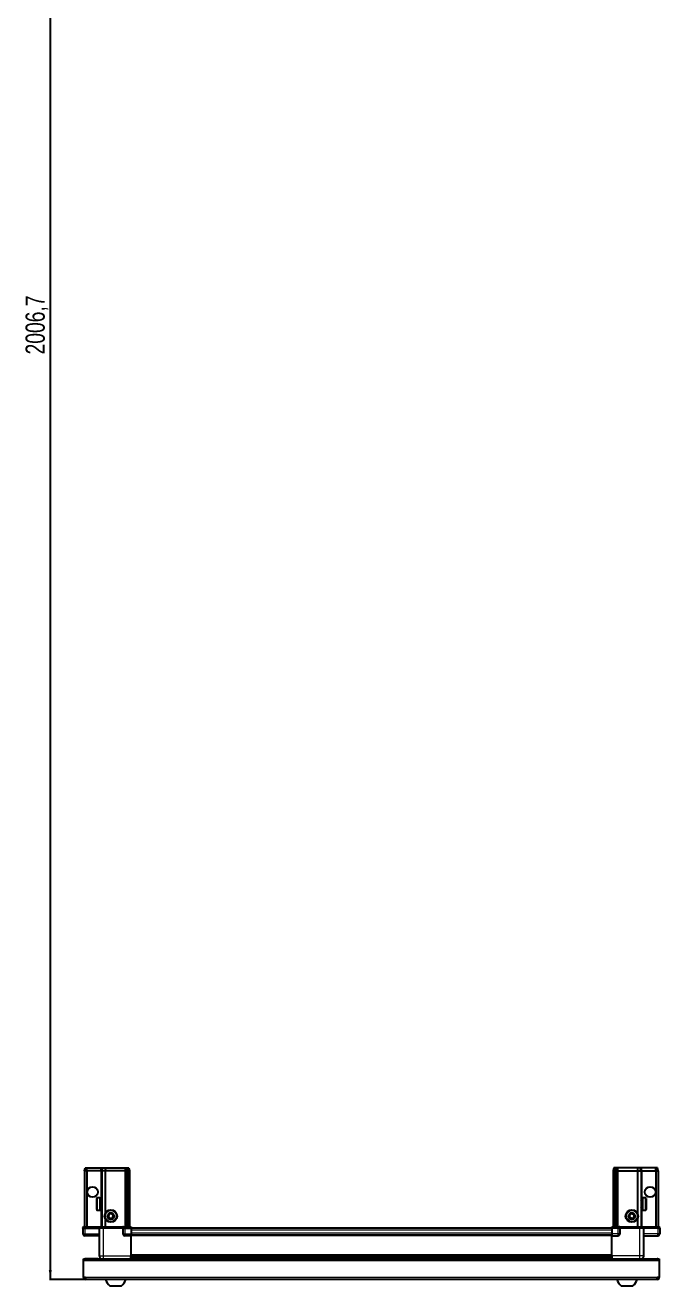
# Model space of a CAD drawing. Header units: millimetres. Extents: x 899 to 4495, y -816 to 1808.
# Drawn here: x 963 to 1623, y -816 to 496 of the extents above; entities that cross this region are included whole.
import ezdxf

# ---------------------------------------------------------------- set-up
doc = ezdxf.new("R2010")
doc.units = ezdxf.units.MM
doc.layers.add('FORMAT', color=7, linetype='Continuous')
doc.styles.add('SLDTEXTSTYLE0', font='TXT', dxfattribs={"width": 0.75})
doc.dimstyles.new('SLDDIMSTYLE0', dxfattribs={"dimtxt": 20, "dimasz": 10, "dimexe": 0, "dimexo": 0.0625, "dimgap": 5, "dimtad": 2, "dimdec": 1, "dimrnd": 1e-09, "dimzin": 12, "dimdsep": 46, "dimtxsty": 'SLDTEXTSTYLE0', "dimsah": 1, "dimcen": 0.09, "dimadec": 0, "dimazin": 3, "dimtfac": 1, "dimtofl": 0, "dimtmove": 0, "dimatfit": 3, "dimfxl": 0, "dimfrac": 2, "dimtolj": 1, "dimtzin": 12, "dimarcsym": 0})

# ---------------------------------------------------------------- blocks, each defined once
blk = doc.blocks.new('_D_8')
at = {"layer": 'FORMAT'}
for p, q in [((1108.5, 1197.1), (988.5, 1197.1)), ((989.5, 1197.1), (989.5, -809.6)), ((1026.1, -809.6), (988.5, -809.6))]:
    blk.add_line(p, q, dxfattribs=at)
for points in [[(989.5, 1197.1), (987.9, 1187.1), (991, 1187.1)], [(989.5, -809.6), (991, -799.6), (987.9, -799.6)]]:
    blk.add_solid(points, dxfattribs=at)
at = {"layer": 'FORMAT', "insert": (963.7, 153.2), "char_height": 20, "attachment_point": 1, "rotation": 90, "style": 'SLDTEXTSTYLE0'}
blk.add_mtext('2006,7', dxfattribs=at)

msp = doc.modelspace()

# ---------------------------------------------------------------- linework, layer by layer
at = {"color": 7, "linetype": 'Continuous', "lineweight": 25}
for p, q in [((1024.97, -696.55), (1025.77, -693.55)), ((1025.77, -693.55), (1027.63, -693.55)), ((1027.47, -696.55), (1027.63, -693.55)), ((1027.63, -693.55), (1041.97, -693.55)), ((1041.97, -693.55), (1043.77, -693.55)), ((1042.97, -696.55), (1043.77, -693.55)), ((1043.77, -693.55), (1046.8, -693.55)), ((1046.8, -693.55), (1046.47, -696.55)), ((1046.8, -693.55), (1066.97, -693.55)), ((1066.97, -693.55), (1068.77, -693.55)), ((1068.77, -693.55), (1067.97, -696.55)), ((1068.77, -693.55), (1069.51, -693.55)), ((1069.51, -693.55), (1068.97, -696.55)), ((1069.51, -693.55), (1070.02, -693.55)), ((1070.02, -693.55), (1071.17, -693.55)), ((1070.02, -693.55), (1070.47, -696.55)), ((1071.17, -693.55), (1071.97, -696.55)), ((1575.77, -693.55), (1574.97, -696.55)), ((1576.93, -693.55), (1575.77, -693.55)), ((1576.93, -693.55), (1576.47, -696.55)), ((1577.43, -693.55), (1576.93, -693.55)), ((1577.43, -693.55), (1577.97, -696.55)), ((1578.17, -693.55), (1577.43, -693.55)), ((1578.17, -693.55), (1578.97, -696.55)), ((1579.97, -693.55), (1578.17, -693.55)), ((1600.14, -693.55), (1579.97, -693.55)), ((1600.14, -693.55), (1600.47, -696.55)), ((1603.17, -693.55), (1600.14, -693.55)), ((1603.97, -696.55), (1603.17, -693.55)), ((1604.97, -693.55), (1603.17, -693.55)), ((1619.32, -693.55), (1604.97, -693.55)), ((1619.47, -696.55), (1619.32, -693.55)), ((1621.17, -693.55), (1619.32, -693.55)), ((1621.97, -696.55), (1621.17, -693.55)), ((1024.97, -696.55), (1024.97, -754.85)), ((1027.47, -696.55), (1024.97, -696.55)), ((1041.97, -696.55), (1027.47, -696.55)), ((1027.47, -696.55), (1027.47, -754.85)), ((1042.97, -696.55), (1041.97, -696.55)), ((1042.97, -696.55), (1042.97, -754.85)), ((1046.47, -696.55), (1042.97, -696.55)), ((1066.97, -696.55), (1046.47, -696.55)), ((1046.47, -696.55), (1046.47, -741.05)), ((1067.97, -696.55), (1066.97, -696.55)), ((1068.97, -696.55), (1067.97, -696.55)), ((1067.97, -696.55), (1067.97, -754.85)), ((1070.47, -696.55), (1068.97, -696.55)), ((1068.97, -696.55), (1068.97, -754.85)), ((1071.97, -696.55), (1070.47, -696.55)), ((1070.47, -696.55), (1070.47, -754.85)), ((1071.97, -696.55), (1071.97, -754.85)), ((1574.97, -696.55), (1576.47, -696.55)), ((1574.97, -696.55), (1574.97, -754.85)), ((1576.47, -696.55), (1577.97, -696.55)), ((1576.47, -696.55), (1576.47, -754.85)), ((1577.97, -696.55), (1578.97, -696.55)), ((1577.97, -696.55), (1577.97, -754.85)), ((1578.97, -696.55), (1578.97, -754.85)), ((1578.97, -696.55), (1579.97, -696.55)), ((1579.97, -696.55), (1600.47, -696.55)), ((1600.47, -696.55), (1600.47, -741.05)), ((1600.47, -696.55), (1603.97, -696.55)), ((1603.97, -696.55), (1603.97, -754.85)), ((1603.97, -696.55), (1604.97, -696.55)), ((1604.97, -696.55), (1619.47, -696.55)), ((1619.47, -696.55), (1619.47, -754.85)), ((1619.47, -696.55), (1621.97, -696.55)), ((1621.97, -696.55), (1621.97, -754.85)), ((1037.77, -736.75), (1037.77, -725.35)), ((1040.97, -724.55), (1038.57, -724.55)), ((1040.97, -724.55), (1040.97, -724.56)), ((1040.97, -724.56), (1041.47, -724.56)), ((1040.97, -724.75), (1041.47, -724.75)), ((1040.97, -724.75), (1040.97, -724.97)), ((1040.97, -724.97), (1041.47, -724.97)), ((1040.97, -725.54), (1041.47, -725.54)), ((1040.97, -725.54), (1040.97, -725.97)), ((1040.97, -725.97), (1041.47, -725.97)), ((1040.97, -726.88), (1041.47, -726.88)), ((1040.97, -726.88), (1040.97, -727.47)), ((1040.97, -727.47), (1041.47, -727.47)), ((1040.97, -728.62), (1041.47, -728.62)), ((1040.97, -728.62), (1040.97, -729.32)), ((1040.97, -729.32), (1041.47, -729.32)), ((1040.97, -730.6), (1041.47, -730.6)), ((1040.97, -730.6), (1040.97, -731.34)), ((1040.97, -730.75), (1041.47, -730.75)), ((1040.97, -731.25), (1041.47, -731.25)), ((1040.97, -731.34), (1041.47, -731.34)), ((1040.97, -732.63), (1041.47, -732.63)), ((1040.97, -732.63), (1040.97, -733.33)), ((1040.97, -733.33), (1041.47, -733.33)), ((1040.97, -734.5), (1041.47, -734.5)), ((1040.97, -734.5), (1040.97, -735.1)), ((1041.47, -724.75), (1041.47, -724.56)), ((1041.47, -724.97), (1041.47, -724.75)), ((1041.47, -725.54), (1041.47, -724.97)), ((1041.47, -725.97), (1041.47, -725.54)), ((1041.47, -726.88), (1041.47, -725.97)), ((1041.57, -726.65), (1041.47, -726.65)), ((1041.47, -727.47), (1041.47, -726.88)), ((1041.47, -728.62), (1041.47, -727.47)), ((1041.47, -729.32), (1041.47, -728.62)), ((1041.47, -730.6), (1041.47, -729.32)), ((1041.47, -730.75), (1041.47, -730.6)), ((1041.47, -731.34), (1041.47, -731.25)), ((1041.47, -732.63), (1041.47, -731.34)), ((1041.47, -733.33), (1041.47, -732.63)), ((1041.47, -734.5), (1041.47, -733.33)), ((1041.47, -735.1), (1041.47, -734.5)), ((1041.57, -735.45), (1041.57, -726.65)), ((1042.45, -727.74), (1041.97, -727.05)), ((1041.97, -735.05), (1041.97, -727.05)), ((1041.97, -735.05), (1042.45, -734.36)), ((1042.94, -727.05), (1042.45, -727.74)), ((1042.45, -734.36), (1042.45, -727.74)), ((1042.45, -734.36), (1042.94, -735.05)), ((1042.97, -727.05), (1042.94, -727.05)), ((1042.94, -735.05), (1042.94, -727.05)), ((1604, -727.05), (1603.97, -727.05)), ((1604.49, -727.74), (1604, -727.05)), ((1604, -727.05), (1604, -735.05)), ((1604, -735.05), (1604.49, -734.36)), ((1604.97, -727.05), (1604.49, -727.74)), ((1604.49, -727.74), (1604.49, -734.36)), ((1604.49, -734.36), (1604.97, -735.05)), ((1604.97, -727.05), (1604.97, -735.05)), ((1605.47, -726.65), (1605.37, -726.65)), ((1605.37, -726.65), (1605.37, -735.45)), ((1608.37, -724.55), (1605.47, -724.55)), ((1605.97, -724.55), (1605.47, -724.55)), ((1605.47, -724.55), (1605.47, -724.6)), ((1605.47, -724.6), (1605.47, -724.89)), ((1605.97, -724.6), (1605.47, -724.6)), ((1605.97, -724.89), (1605.47, -724.89)), ((1605.47, -724.89), (1605.47, -725.16)), ((1605.97, -725.16), (1605.47, -725.16)), ((1605.47, -725.16), (1605.47, -725.83)), ((1605.97, -725.83), (1605.47, -725.83)), ((1605.47, -725.83), (1605.47, -726.3)), ((1605.47, -726.3), (1605.47, -727.27)), ((1605.97, -726.3), (1605.47, -726.3)), ((1605.97, -727.27), (1605.47, -727.27)), ((1605.47, -727.27), (1605.47, -727.9)), ((1605.47, -727.9), (1605.47, -729.09)), ((1605.97, -727.9), (1605.47, -727.9)), ((1605.97, -729.09), (1605.47, -729.09)), ((1605.47, -729.09), (1605.47, -729.73)), ((1605.97, -729.73), (1605.47, -729.73)), ((1605.47, -729.81), (1605.47, -731.1)), ((1605.97, -729.81), (1605.47, -729.81)), ((1605.97, -731.1), (1605.47, -731.1)), ((1605.97, -731.59), (1605.47, -731.59)), ((1605.47, -731.59), (1605.47, -731.84)), ((1605.47, -731.84), (1605.47, -733.11)), ((1605.97, -731.84), (1605.47, -731.84)), ((1605.97, -733.11), (1605.47, -733.11)), ((1605.47, -733.11), (1605.47, -733.8)), ((1605.47, -733.8), (1605.47, -734.91)), ((1605.97, -733.8), (1605.47, -733.8)), ((1605.97, -724.6), (1605.97, -724.55)), ((1605.97, -725.16), (1605.97, -724.89)), ((1605.97, -726.3), (1605.97, -725.83)), ((1605.97, -727.9), (1605.97, -727.27)), ((1605.97, -729.81), (1605.97, -729.09)), ((1605.97, -731.84), (1605.97, -731.1)), ((1605.97, -733.8), (1605.97, -733.11)), ((1609.17, -725.35), (1609.17, -736.75)), ((1038.57, -737.55), (1040.97, -737.55)), ((1040.97, -735.1), (1041.47, -735.1)), ((1040.97, -736.03), (1041.47, -736.03)), ((1040.97, -736.03), (1040.97, -736.48)), ((1040.97, -736.48), (1041.47, -736.48)), ((1040.97, -737.08), (1041.47, -737.08)), ((1040.97, -737.08), (1040.97, -737.32)), ((1040.97, -737.32), (1041.47, -737.32)), ((1040.97, -737.54), (1041.47, -737.54)), ((1040.97, -737.54), (1040.97, -737.55)), ((1040.97, -737.55), (1041.47, -737.55)), ((1041.47, -736.03), (1041.47, -735.1)), ((1041.47, -735.45), (1041.57, -735.45)), ((1041.47, -736.48), (1041.47, -736.03)), ((1041.47, -737.08), (1041.47, -736.48)), ((1041.47, -737.32), (1041.47, -737.08)), ((1041.47, -737.54), (1041.47, -737.32)), ((1041.47, -737.55), (1041.47, -737.54)), ((1042.94, -735.05), (1042.97, -735.05)), ((1046.47, -746.05), (1046.47, -754.85)), ((1600.47, -746.05), (1600.47, -754.85)), ((1603.97, -735.05), (1604, -735.05)), ((1605.37, -735.45), (1605.47, -735.45)), ((1605.97, -734.91), (1605.47, -734.91)), ((1605.47, -734.91), (1605.47, -735.48)), ((1605.47, -735.48), (1605.47, -736.34)), ((1605.97, -735.48), (1605.47, -735.48)), ((1605.97, -736.34), (1605.47, -736.34)), ((1605.47, -736.34), (1605.47, -736.74)), ((1605.47, -736.74), (1605.47, -737.25)), ((1605.97, -736.74), (1605.47, -736.74)), ((1605.97, -737.25), (1605.47, -737.25)), ((1605.47, -737.25), (1605.47, -737.43)), ((1605.47, -737.43), (1605.47, -737.55)), ((1605.97, -737.43), (1605.47, -737.43)), ((1605.47, -737.55), (1608.37, -737.55)), ((1605.97, -735.48), (1605.97, -734.91)), ((1605.97, -736.74), (1605.97, -736.34)), ((1605.97, -737.43), (1605.97, -737.25)), ((1023.97, -754.85), (1023.47, -755.72)), ((1023.47, -756.05), (1023.47, -755.72)), ((1023.47, -756.05), (1025.47, -756.05)), ((1023.47, -756.05), (1023.47, -762.05)), ((1025.47, -754.85), (1023.97, -754.85)), ((1025.47, -754.85), (1040.27, -754.85)), ((1040.27, -756.05), (1025.47, -756.05)), ((1025.47, -756.05), (1040.27, -756.05)), ((1040.27, -754.85), (1040.47, -754.85)), ((1040.47, -756.05), (1040.27, -756.05)), ((1040.47, -756.05), (1040.47, -754.85)), ((1040.47, -754.85), (1044.47, -754.85)), ((1044.47, -756.05), (1040.47, -756.05)), ((1040.47, -756.05), (1040.47, -785.05)), ((1044.47, -754.85), (1064.77, -754.85)), ((1064.77, -756.05), (1044.47, -756.05)), ((1064.77, -754.85), (1064.97, -754.85)), ((1064.97, -756.05), (1064.77, -756.05)), ((1064.97, -756.05), (1064.97, -754.85)), ((1065.65, -754.85), (1064.97, -754.85)), ((1064.97, -756.05), (1066.97, -756.05)), ((1064.97, -756.05), (1064.97, -762.05)), ((1065.65, -754.85), (1073.47, -754.85)), ((1073.47, -755.72), (1066.97, -755.72)), ((1073.47, -756.05), (1066.97, -756.05)), ((1066.97, -756.05), (1073.47, -756.05)), ((1073.47, -754.85), (1073.47, -755.72)), ((1073.47, -755.72), (1073.47, -755.72)), ((1073.47, -756.05), (1073.47, -755.72)), ((1073.47, -756.05), (1073.47, -756.05)), ((1073.47, -756.05), (1073.47, -762.05)), ((1573.47, -756.2), (1073.47, -756.2)), ((1573.47, -755.72), (1573.47, -754.85)), ((1573.47, -754.85), (1581.29, -754.85)), ((1579.97, -755.72), (1573.47, -755.72)), ((1573.47, -756.05), (1573.47, -755.72)), ((1579.97, -756.05), (1573.47, -756.05)), ((1573.47, -756.05), (1573.47, -762.05)), ((1579.97, -756.05), (1581.97, -756.05)), ((1581.97, -756.05), (1579.97, -756.05)), ((1581.97, -754.85), (1581.29, -754.85)), ((1581.97, -756.05), (1581.97, -754.85)), ((1581.97, -754.85), (1582.17, -754.85)), ((1582.17, -756.05), (1581.97, -756.05)), ((1581.97, -756.05), (1581.97, -762.05)), ((1582.17, -754.85), (1602.47, -754.85)), ((1602.47, -756.05), (1582.17, -756.05)), ((1602.47, -754.85), (1606.47, -754.85)), ((1606.47, -756.05), (1602.47, -756.05)), ((1606.47, -756.05), (1606.47, -754.85)), ((1606.47, -754.85), (1606.67, -754.85)), ((1606.67, -756.05), (1606.47, -756.05)), ((1606.47, -756.05), (1606.47, -785.05)), ((1606.67, -754.85), (1621.47, -754.85)), ((1621.47, -756.05), (1606.67, -756.05)), ((1622.97, -754.85), (1621.47, -754.85)), ((1621.47, -756.05), (1623.47, -756.05)), ((1623.47, -755.72), (1622.97, -754.85)), ((1623.47, -755.72), (1622.97, -754.85)), ((1623.47, -756.05), (1623.47, -755.72)), ((1623.47, -756.05), (1623.47, -755.72)), ((1623.47, -756.05), (1623.47, -756.05)), ((1623.47, -756.05), (1623.47, -762.05)), ((1040.47, -764.05), (1025.47, -764.05)), ((1073.47, -764.05), (1066.97, -764.05)), ((1073.47, -762.05), (1073.47, -764.05)), ((1573.47, -763.4), (1073.47, -763.4)), ((1073.47, -785.05), (1073.47, -764.05)), ((1573.47, -762.05), (1573.47, -764.05)), ((1573.47, -764.05), (1579.97, -764.05)), ((1573.47, -785.05), (1573.47, -764.05)), ((1606.47, -764.05), (1621.47, -764.05)), ((1073.32, -788.05), (1073.32, -785.05)), ((1073.47, -786.08), (1573.47, -786.08)), ((1073.47, -786.11), (1573.47, -786.11)), ((1023.97, -790.15), (1023.97, -788.05)), ((1023.97, -788.05), (1622.97, -788.05)), ((1023.97, -807.45), (1023.97, -790.15)), ((1038.97, -787.95), (1026.07, -787.95)), ((1038.97, -787.95), (1038.97, -788.05)), ((1097.35, -787.9), (1073.47, -787.9)), ((1091.97, -788.05), (1091.97, -787.9)), ((1092.01, -788.05), (1092.01, -787.9)), ((1092.28, -788.05), (1092.28, -787.9)), ((1092.54, -788.05), (1092.54, -787.9)), ((1093.19, -788.05), (1093.19, -787.9)), ((1093.66, -788.05), (1093.66, -787.9)), ((1094.62, -788.05), (1094.62, -787.9)), ((1095.24, -788.05), (1095.24, -787.9)), ((1096.43, -788.05), (1096.43, -787.9)), ((1097.09, -788.05), (1097.09, -787.9)), ((1097.14, -788.05), (1097.14, -787.9)), ((1098.44, -787.9), (1097.35, -787.9)), ((1099.17, -787.9), (1098.44, -787.9)), ((1098.44, -788.05), (1098.44, -787.9)), ((1098.44, -787.9), (1098.44, -787.9)), ((1098.45, -788.05), (1098.45, -787.9)), ((1098.95, -788.05), (1098.95, -787.9)), ((1099.17, -788.05), (1099.17, -787.9)), ((1099.59, -787.9), (1099.17, -787.9)), ((1099.17, -787.9), (1099.17, -787.9)), ((1547.35, -787.9), (1099.59, -787.9)), ((1100.45, -788.05), (1100.45, -787.9)), ((1101.14, -788.05), (1101.14, -787.9)), ((1102.26, -788.05), (1102.26, -787.9)), ((1102.84, -788.05), (1102.84, -787.9)), ((1103.71, -788.05), (1103.71, -787.9)), ((1104.11, -788.05), (1104.11, -787.9)), ((1104.64, -788.05), (1104.64, -787.9)), ((1104.83, -788.05), (1104.83, -787.9)), ((1104.97, -788.05), (1104.97, -787.9)), ((1541.97, -788.05), (1541.97, -787.9)), ((1542.14, -788.05), (1542.14, -787.9)), ((1542.35, -788.05), (1542.35, -787.9)), ((1542.91, -788.05), (1542.91, -787.9)), ((1543.33, -788.05), (1543.33, -787.9)), ((1544.23, -788.05), (1544.23, -787.9)), ((1544.82, -788.05), (1544.82, -787.9)), ((1545.96, -788.05), (1545.96, -787.9)), ((1546.66, -788.05), (1546.66, -787.9)), ((1547.93, -787.9), (1547.35, -787.9)), ((1547.93, -788.05), (1547.93, -787.9)), ((1547.94, -787.9), (1547.93, -787.9)), ((1548.67, -787.9), (1547.94, -787.9)), ((1548.11, -788.05), (1548.11, -787.9)), ((1548.61, -788.05), (1548.61, -787.9)), ((1548.67, -788.05), (1548.67, -787.9)), ((1549.59, -787.9), (1548.67, -787.9)), ((1548.67, -787.9), (1548.67, -787.9)), ((1573.47, -787.9), (1549.59, -787.9)), ((1549.96, -788.05), (1549.96, -787.9)), ((1550.67, -788.05), (1550.67, -787.9)), ((1551.84, -788.05), (1551.84, -787.9)), ((1552.45, -788.05), (1552.45, -787.9)), ((1553.4, -788.05), (1553.4, -787.9)), ((1553.85, -788.05), (1553.85, -787.9)), ((1554.47, -788.05), (1554.47, -787.9)), ((1554.71, -788.05), (1554.71, -787.9)), ((1554.95, -788.05), (1554.95, -787.9)), ((1554.97, -788.05), (1554.97, -787.9)), ((1607.97, -787.95), (1620.87, -787.95)), ((1607.97, -787.95), (1607.97, -788.05)), ((1622.97, -788.05), (1622.97, -790.15)), ((1622.97, -790.15), (1622.97, -807.45)), ((1026.07, -807.45), (1023.97, -807.45)), ((1026.07, -807.45), (1026.07, -809.55)), ((1620.87, -809.55), (1026.07, -809.55)), ((1622.97, -807.45), (1620.87, -807.45)), ((1620.87, -809.55), (1620.87, -807.45)), ((1051.47, -816.15), (1063.47, -816.15)), ((1583.47, -816.15), (1595.47, -816.15))]:
    msp.add_line(p, q, dxfattribs=at)
at = {"color": 8, "linetype": 'Continuous', "lineweight": 18}
for p, q in [((1041.97, -696.55), (1041.97, -693.55)), ((1066.97, -693.55), (1066.97, -696.55)), ((1579.97, -693.55), (1579.97, -696.55)), ((1604.97, -696.55), (1604.97, -693.55)), ((1041.97, -696.55), (1041.97, -727.05)), ((1066.97, -696.55), (1066.97, -754.85)), ((1579.97, -696.55), (1579.97, -754.85)), ((1604.97, -696.55), (1604.97, -727.05)), ((1038.57, -737.55), (1038.57, -724.55)), ((1608.37, -724.55), (1608.37, -737.55)), ((1041.97, -735.05), (1041.97, -754.85)), ((1604.97, -735.05), (1604.97, -754.85)), ((1025.47, -756.05), (1025.47, -754.85)), ((1025.47, -756.05), (1025.47, -762.05)), ((1040.27, -756.05), (1040.27, -754.85)), ((1044.47, -756.05), (1044.47, -754.85)), ((1044.47, -756.05), (1044.47, -785.05)), ((1064.77, -756.05), (1064.77, -754.85)), ((1066.97, -756.05), (1066.97, -755.72)), ((1066.97, -756.05), (1066.97, -762.05)), ((1073.47, -756.05), (1073.47, -755.72)), ((1573.47, -758.2), (1073.47, -758.2)), ((1579.97, -756.05), (1579.97, -755.72)), ((1579.97, -756.05), (1579.97, -762.05)), ((1582.17, -754.85), (1582.17, -756.05)), ((1602.47, -756.05), (1602.47, -754.85)), ((1602.47, -756.05), (1602.47, -785.05)), ((1606.67, -754.85), (1606.67, -756.05)), ((1621.47, -756.05), (1621.47, -754.85)), ((1621.47, -756.05), (1621.47, -762.05)), ((1023.47, -762.05), (1025.47, -762.05)), ((1025.47, -762.05), (1040.47, -762.05)), ((1025.47, -764.05), (1025.47, -762.05)), ((1064.97, -762.05), (1066.97, -762.05)), ((1066.97, -762.05), (1073.47, -762.05)), ((1066.97, -762.05), (1066.97, -764.05)), ((1573.47, -761.4), (1073.47, -761.4)), ((1573.47, -764.05), (1073.47, -764.05)), ((1579.97, -762.05), (1573.47, -762.05)), ((1579.97, -762.05), (1579.97, -764.05)), ((1581.97, -762.05), (1579.97, -762.05)), ((1621.47, -762.05), (1606.47, -762.05)), ((1623.47, -762.05), (1621.47, -762.05)), ((1621.47, -764.05), (1621.47, -762.05)), ((1044.47, -785.05), (1073.47, -785.05)), ((1073.47, -783.46), (1573.47, -783.46)), ((1573.47, -784.87), (1073.47, -784.87)), ((1602.47, -785.05), (1573.47, -785.05)), ((1622.97, -790.15), (1023.97, -790.15)), ((1026.07, -788.05), (1026.07, -787.95)), ((1073.47, -787.32), (1573.47, -787.32)), ((1620.87, -788.05), (1620.87, -787.95)), ((1620.87, -807.45), (1026.07, -807.45))]:
    msp.add_line(p, q, dxfattribs=at)
at = {"color": 7, "linetype": 'Continuous', "lineweight": 25, "flags": 128}
for points in [[(1026.07, -787.95), (1025.66, -787.99), (1025.43, -788.05)], [(1621.51, -788.05), (1621.28, -787.99), (1620.87, -787.95)]]:
    msp.add_lwpolyline(points, dxfattribs=at)
at = {"color": 7, "linetype": 'Continuous', "lineweight": 25}
for centre, radius in [((1033.47, -718.55), 5.5), ((1613.47, -718.55), 5.5), ((1052.47, -743.55), 6.5), ((1052.47, -743.55), 3.46), ((1594.47, -743.55), 6.5), ((1594.47, -743.55), 3.46)]:
    msp.add_circle(centre, radius, dxfattribs=at)
at = {"color": 8, "linetype": 'Continuous', "lineweight": 18}
for centre in [(1052.47, -743.55), (1594.47, -743.55)]:
    msp.add_circle(centre, 5.7, dxfattribs=at)
at = {"color": 7, "linetype": 'Continuous', "lineweight": 25}
for centre, radius, start, end in [((1038.57, -725.35), 0.8, 90, 180), ((1041.97, -726.65), 0.4, 180, 270), ((1604.97, -726.65), 0.4, 270, 0), ((1608.37, -725.35), 0.8, 360, 90), ((1038.57, -736.75), 0.8, 180, 270), ((1041.97, -735.45), 0.4, 90, 180), ((1052.47, -743.55), 2.5, 147.37605, 207.37605), ((1052.47, -743.55), 2.5, 207.37605, 267.37605), ((1052.47, -743.55), 2.5, 87.37605, 147.37605), ((1052.47, -743.55), 2.5, 267.37605, 327.37605), ((1052.47, -743.55), 2.5, 27.37605, 87.37605), ((1052.47, -743.55), 2.5, 327.37605, 27.37605), ((1594.47, -743.55), 2.5, 134.67671, 194.67671), ((1594.47, -743.55), 2.5, 194.67671, 254.67671), ((1594.47, -743.55), 2.5, 74.67671, 134.67671), ((1594.47, -743.55), 2.5, 254.67671, 314.67671), ((1594.47, -743.55), 2.5, 14.67671, 74.67671), ((1594.47, -743.55), 2.5, 314.67671, 14.67671), ((1604.97, -735.45), 0.4, 360, 90), ((1608.37, -736.75), 0.8, 270, 0), ((1025.47, -762.05), 2, 180, 270), ((1066.97, -762.05), 2, 180, 270), ((1579.97, -762.05), 2, 270, 0), ((1621.47, -762.05), 2, 270, 0), ((1026.07, -807.45), 2.1, 180, 270), ((1026.07, -807.45), 0.6, 180, 270), ((1058.5, -806.53), 11.91, 194.70035, 233.8734), ((1056.45, -806.53), 11.91, 306.1266, 345.29965), ((1590.5, -806.53), 11.91, 194.70035, 233.8734), ((1588.45, -806.53), 11.91, 306.1266, 345.29965), ((1620.87, -807.45), 0.6, 270, 0), ((1620.87, -807.45), 2.1, 270, 0)]:
    msp.add_arc(centre, radius, start, end, dxfattribs=at)
for centre, start_param, end_param in [((1066.97, -752.26), 2.4188584, 3.1415927), ((1579.97, -752.26), 3.1415927, 3.8643269)]:
    msp.add_ellipse(centre, major_axis=(0, 3.46), ratio=0.5773503, start_param=start_param, end_param=end_param, dxfattribs=at)
for points, knots in [([(1049.59, -743.42), (1049.86, -742.99), (1050.39, -742.18), (1050.9, -741.37), (1051.14, -740.99)], [0, 0, 0, 0, 0.5346859, 1, 1, 1, 1]), ([(1050.91, -745.99), (1050.86, -745.87), (1050.58, -745.34), (1050.12, -744.46), (1049.75, -743.73), (1049.59, -743.42)], [0, 0, 0, 0, 0.1331247, 0.6370994, 1, 1, 1, 1]), ([(1053.8, -746.12), (1053.28, -746.09), (1052.32, -746.05), (1051.36, -746.01), (1050.91, -745.99)], [0, 0, 0, 0, 0.5346859, 1, 1, 1, 1]), ([(1051.14, -740.99), (1051.66, -741.01), (1052.62, -741.06), (1053.58, -741.1), (1054.03, -741.12)], [0, 0, 0, 0, 0.5346859, 1, 1, 1, 1]), ([(1055.35, -743.69), (1055.08, -744.12), (1054.56, -744.93), (1054.04, -745.74), (1053.8, -746.12)], [0, 0, 0, 0, 0.5346859, 1, 1, 1, 1]), ([(1054.03, -741.12), (1054.19, -741.43), (1054.56, -742.16), (1055.02, -743.04), (1055.3, -743.58), (1055.35, -743.69)], [0, 0, 0, 0, 0.3629006, 0.8668753, 1, 1, 1, 1]), ([(1591.69, -742.79), (1592.05, -742.43), (1592.74, -741.75), (1593.42, -741.08), (1593.74, -740.76)], [0, 0, 0, 0, 0.5346859, 1, 1, 1, 1]), ([(1592.42, -745.58), (1592.33, -745.25), (1592.12, -744.45), (1591.87, -743.49), (1591.72, -742.91), (1591.69, -742.79)], [0, 0, 0, 0, 0.3629006, 0.8668753, 1, 1, 1, 1]), ([(1595.2, -746.35), (1594.7, -746.21), (1593.77, -745.96), (1592.85, -745.7), (1592.42, -745.58)], [0, 0, 0, 0, 0.5346859, 1, 1, 1, 1]), ([(1593.74, -740.76), (1594.24, -740.9), (1595.17, -741.15), (1596.09, -741.41), (1596.52, -741.52)], [0, 0, 0, 0, 0.5346859, 1, 1, 1, 1]), ([(1597.25, -744.32), (1596.89, -744.68), (1596.2, -745.36), (1595.52, -746.03), (1595.2, -746.35)], [0, 0, 0, 0, 0.5346859, 1, 1, 1, 1]), ([(1596.52, -741.52), (1596.56, -741.65), (1596.71, -742.22), (1596.96, -743.19), (1597.17, -743.98), (1597.25, -744.32)], [0, 0, 0, 0, 0.1331247, 0.6370994, 1, 1, 1, 1]), ([(1040.47, -785.05), (1040.52, -785.49), (1040.59, -786.17), (1041.02, -786.99), (1041.48, -787.54), (1041.88, -787.9), (1042.15, -788.03), (1042.19, -788.05)], [0, 0, 0, 0, 0.3630185, 0.5584377, 0.7580039, 0.9575702, 1, 1, 1, 1]), ([(1073.47, -785.05), (1073.47, -785.45), (1073.47, -786.24), (1073.47, -787.26), (1073.47, -787.89), (1073.47, -788.04), (1073.47, -788.05)], [0, 0, 0, 0, 0.3255201, 0.6510403, 0.9765604, 1, 1, 1, 1]), ([(1573.47, -785.05), (1573.47, -785.45), (1573.47, -786.24), (1573.47, -787.26), (1573.47, -787.89), (1573.47, -788.04), (1573.47, -788.05)], [0, 0, 0, 0, 0.3255201, 0.6510403, 0.9765604, 1, 1, 1, 1]), ([(1606.47, -785.05), (1606.42, -785.49), (1606.35, -786.17), (1605.92, -786.99), (1605.46, -787.54), (1605.06, -787.9), (1604.8, -788.03), (1604.75, -788.05)], [0, 0, 0, 0, 0.3630185, 0.5584377, 0.7580039, 0.9575702, 1, 1, 1, 1])]:
    msp.add_open_spline(points, degree=3, knots=knots, dxfattribs=at)
at = {"color": 8, "linetype": 'Continuous', "lineweight": 18}
for points in [[(1040.47, -785.05), (1040.53, -785.05), (1040.65, -785.05), (1041.58, -785.05), (1042.9, -785.05), (1043.95, -785.05), (1044.47, -785.05)], [(1606.47, -785.05), (1606.41, -785.05), (1606.29, -785.05), (1605.37, -785.05), (1604.04, -785.05), (1602.99, -785.05), (1602.47, -785.05)]]:
    msp.add_open_spline(points, degree=3, dxfattribs=at)
for points, knots in [([(1044.47, -785.05), (1044.47, -785.49), (1044.47, -786.17), (1044.47, -786.99), (1044.47, -787.54), (1044.47, -787.9), (1044.47, -788.03), (1044.47, -788.05)], [0, 0, 0, 0, 0.36301846, 0.55843766, 0.75800394, 0.95757021, 1, 1, 1, 1]), ([(1602.47, -785.05), (1602.47, -785.49), (1602.47, -786.17), (1602.47, -786.99), (1602.47, -787.54), (1602.47, -787.9), (1602.47, -788.03), (1602.47, -788.05)], [0, 0, 0, 0, 0.3630185, 0.5584377, 0.7580039, 0.9575702, 1, 1, 1, 1])]:
    msp.add_open_spline(points, degree=3, knots=knots, dxfattribs=at)

# ---------------------------------------------------------------- dimensions: what is measured, and where the dimension line sits
at = {"layer": 'FORMAT'}
dim = msp.add_linear_dim(base=(989.47, -809.55), p1=(1108.47, 1197.15), p2=(1026.07, -809.55), angle=90, dimstyle='SLDDIMSTYLE0', dxfattribs=at)
dim.commit()
dim.dimension.update_dxf_attribs({"geometry": '_D_8', "text_midpoint": (989.47, 193.8), "dimtype": 160})

doc.saveas('drawing.dxf')
